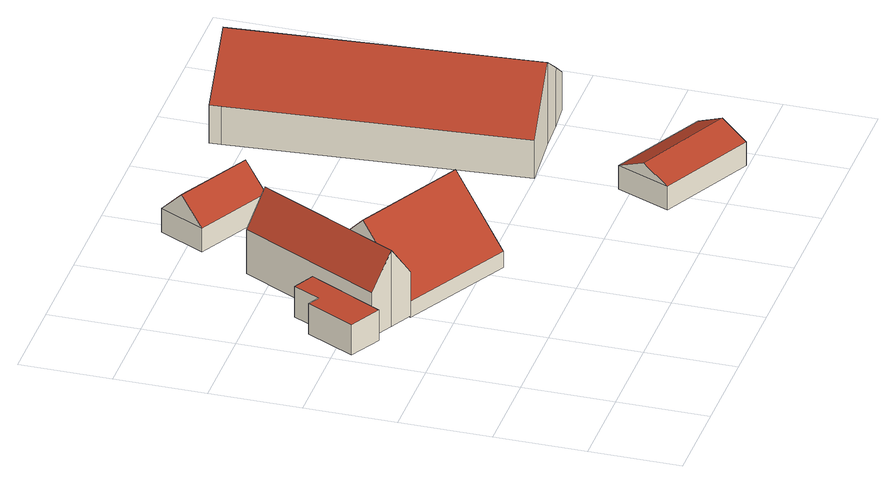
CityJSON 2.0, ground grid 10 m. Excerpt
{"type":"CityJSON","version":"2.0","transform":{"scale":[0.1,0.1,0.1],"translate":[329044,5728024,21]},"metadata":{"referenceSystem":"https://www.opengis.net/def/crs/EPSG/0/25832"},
"CityObjects":{
"building1":{"type":"Building","attributes":{"Geometrietyp2DReferenz":"3000","Gemeindeschluessel":"05170048","function":"51009_1610","roofType":"1000","measuredHeight":3.59},"geometry":[{"type":"Solid","lod":"2","boundaries":[[[[0,1,2,3]],[[4,5,1,0]],[[6,7,5,4]],[[8,9,7,6]],[[10,11,9,8]],[[12,13,11,10]],[[3,2,13,12]],[[10,8,6,4,0,3,12]],[[1,5,7,9,11,13,2]]]],"semantics":{"surfaces":[{"type":"WallSurface"},{"type":"RoofSurface"},{"type":"GroundSurface"}],"values":[[0,0,0,0,0,0,0,1,2]]}}]},
"building2":{"type":"Building","attributes":{"Geometrietyp2DReferenz":"3000","Gemeindeschluessel":"05170048","function":"31001_1010","roofType":"3100","measuredHeight":8.97},"address":[{"country":"Germany","locality":"Wesel","thoroughfareNumber":"3","thoroughfareName":"Auf dem Mars"}],"geometry":[{"type":"Solid","lod":"2","boundaries":[[[[14,15,16,17]],[[18,5,15,14]],[[19,20,5,18]],[[21,22,20,19]],[[23,24,22,21]],[[25,26,24,23]],[[17,16,26,25]],[[17,25,23,21,14]],[[19,18,14,21]],[[15,5,20,22,24,26,16]]]],"semantics":{"surfaces":[{"type":"WallSurface"},{"type":"RoofSurface"},{"type":"GroundSurface"}],"values":[[0,0,0,0,0,0,0,1,1,2]]}}]},
"building3":{"type":"Building","attributes":{"name":"Thomassenhof","Geometrietyp2DReferenz":"3000","Gemeindeschluessel":"05170048","function":"31001_1210","roofType":"3100","measuredHeight":8.72},"address":[{"country":"Germany","locality":"Wesel","thoroughfareNumber":"3","thoroughfareName":"Auf dem Mars"}],"geometry":[{"type":"Solid","lod":"2","boundaries":[[[[27,28,29,30]],[[31,32,28,27]],[[33,34,32,31]],[[30,29,34,33]],[[27,35,31]],[[33,36,30]],[[30,36,35,27]],[[31,35,36,33]],[[28,32,34,29]]]],"semantics":{"surfaces":[{"type":"WallSurface"},{"type":"RoofSurface"},{"type":"GroundSurface"}],"values":[[0,0,0,0,0,0,1,1,2]]}}]},
"building4":{"type":"Building","attributes":{"Geometrietyp2DReferenz":"3000","Gemeindeschluessel":"05170048","function":"31001_2463","roofType":"3100","measuredHeight":5.55},"address":[{"country":"Germany","locality":"Wesel","thoroughfareNumber":"3","thoroughfareName":"Auf dem Mars"}],"geometry":[{"type":"Solid","lod":"2","boundaries":[[[[37,38,39,40]],[[41,42,38,37]],[[43,44,42,41]],[[40,39,44,43]],[[37,45,41]],[[43,46,40]],[[40,46,45,37]],[[41,45,46,43]],[[38,42,44,39]]]],"semantics":{"surfaces":[{"type":"WallSurface"},{"type":"RoofSurface"},{"type":"GroundSurface"}],"values":[[0,0,0,0,0,0,1,1,2]]}}]},
"building5":{"type":"Building","attributes":{"Geometrietyp2DReferenz":"3000","Gemeindeschluessel":"05170048","function":"31001_2720","roofType":"3100","measuredHeight":4.44},"geometry":[{"type":"Solid","lod":"2","boundaries":[[[[47,48,49,50]],[[51,52,48,47]],[[53,54,52,51]],[[50,49,54,53]],[[47,55,51]],[[53,56,50]],[[50,56,55,47]],[[51,55,56,53]],[[48,52,54,49]]]],"semantics":{"surfaces":[{"type":"WallSurface"},{"type":"RoofSurface"},{"type":"GroundSurface"}],"values":[[0,0,0,0,0,0,1,1,2]]}}]},
"building6":{"type":"Building","attributes":{"Geometrietyp2DReferenz":"3000","Gemeindeschluessel":"05170048","function":"31001_2720","roofType":"3100","measuredHeight":9.7},"geometry":[{"type":"Solid","lod":"2","boundaries":[[[[57,58,59,60]],[[61,62,58,57]],[[63,64,62,61]],[[65,66,64,63]],[[67,68,66,65]],[[69,70,68,67]],[[71,72,70,69]],[[73,74,72,71]],[[75,76,74,73]],[[60,59,76,75]],[[75,73,71,69,67,65,60]],[[63,61,57,60,65]],[[58,62,64,66,68,70,72,74,76,59]]]],"semantics":{"surfaces":[{"type":"WallSurface"},{"type":"RoofSurface"},{"type":"GroundSurface"}],"values":[[0,0,0,0,0,0,0,0,0,0,1,1,2]]}}]}
},
"vertices":[
[87,345,44],[87,345,8],[63,357,8],[63,357,44],[48,271,44],[48,271,8],[43,262,44],[43,262,8],[8,281,44],[8,281,8],[35,334,44],[35,334,8],[48,327,44],[48,327,8],
[73,258,98],[73,258,8],[98,245,8],[98,245,60],[48,271,60],[130,427,60],[130,427,8],[155,415,98],[155,415,8],[180,402,60],[180,402,8],[160,363,60],[160,363,8],
[280,301,25],[280,301,6],[160,363,6],[160,363,25],[217,182,25],[217,182,6],[98,245,25],[98,245,6],[249,242,93],[129,304,93],
[269,490,34],[269,490,6],[186,533,6],[186,533,34],[243,440,34],[243,440,6],[160,483,34],[160,483,6],[256,465,62],[173,508,62],
[499,60,35],[499,60,7],[394,113,7],[394,113,35],[474,2,35],[474,2,7],[369,54,35],[369,54,7],[487,31,51],[381,83,51],
[393,201,50],[393,201,5],[460,207,5],[460,207,102],[367,523,50],[367,523,5],[366,536,50],[366,536,5],[433,541,102],[433,541,5],[501,546,50],[501,546,5],[510,438,50],[510,438,5],[528,216,50],[528,216,5],[528,212,50],[528,212,5],[497,209,74],[497,209,5]
]}
